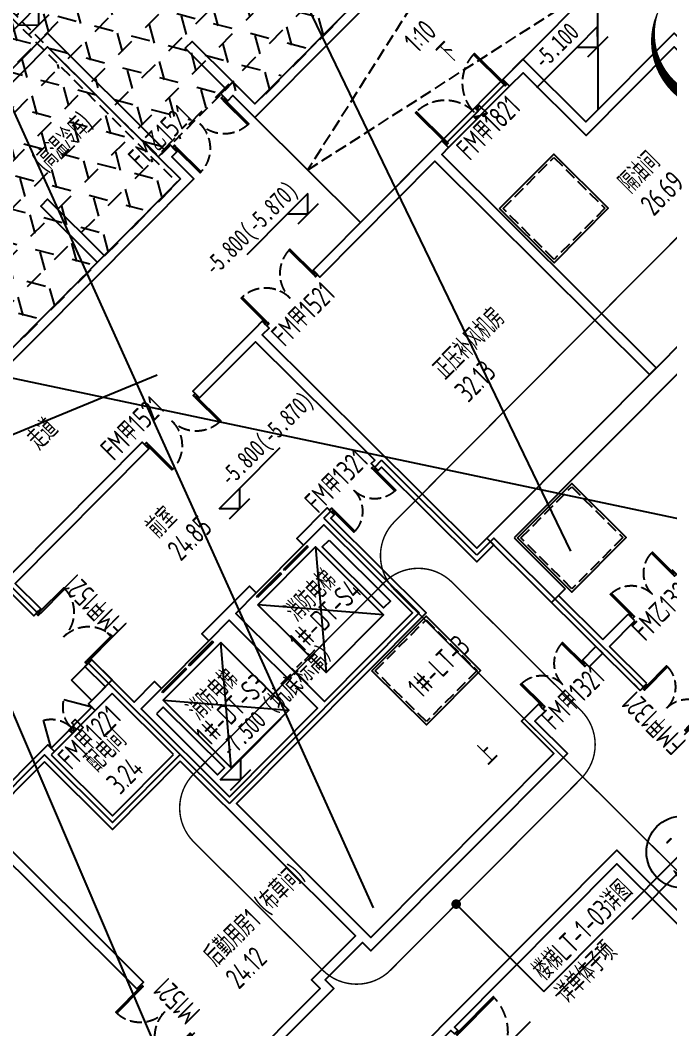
# Model space of a CAD drawing. Extents: x 517381295 to 519272522, y 3499086963 to 3500603577.
# Drawn here: x 518829331 to 518842859, y 3499883646 to 3499904649 of the extents above; entities that cross this region are included whole.
import ezdxf
from ezdxf.enums import TextEntityAlignment as Align

# ---------------------------------------------------------------- set-up
doc = ezdxf.new("R2010")
doc.units = 0
doc.header["$LTSCALE"] = 1000
doc.header["$MEASUREMENT"] = 0
for name, pattern in [('DASH', [0.35, 0.25, -0.1]), ('DASHED', [0.75, 0.5, -0.25]), ('HIDDEN', [0.375, 0.25, -0.125])]:
    doc.linetypes.add(name, pattern=pattern)
doc.layers.get('0').update_dxf_attribs({"linetype": 'CONTINUOUS'})
doc.layers.get('DEFPOINTS').update_dxf_attribs({"color": 8, "linetype": 'CONTINUOUS'})
for name, color, linetype in [('A10-plan_B1_SEN23VEG_设计区$0$AE-WALL', 255, 'CONTINUOUS'), ('AD-AREA-USNO', 13, 'CONTINUOUS'), ('AD-INDX', 43, 'CONTINUOUS'), ('AD-LEVL-HIGH', 61, 'CONTINUOUS'), ('AD-NAME-ROOM', 9, 'CONTINUOUS'), ('AD-NUMB', 205, 'CONTINUOUS'), ('AD-SIGN', 195, 'CONTINUOUS'), ('AE-ABOV', 154, 'HIDDEN'), ('AE-DOOR-INSD', 61, 'CONTINUOUS'), ('AE-EQPM', 70, 'CONTINUOUS'), ('AE-FLOR', 151, 'CONTINUOUS'), ('AE-HOLE', 211, 'CONTINUOUS'), ('AE-STAR', 51, 'CONTINUOUS'), ('AE-WALL', 255, 'CONTINUOUS'), ('AE-WALL-HACH', 15, 'CONTINUOUS'), ('C-XREF-EXT', 7, 'CONTINUOUS')]:
    doc.layers.add(name, color=color, linetype=linetype)
doc.layers.add('不打印图层', color=8, linetype='CONTINUOUS', plot=False)
doc.layers.add('修改圈注', color=2, linetype='CONTINUOUS', plot=False)
doc.styles.add('TH-STYLE1', font='STFANGSO.TTF', dxfattribs={"width": 0.699999988079071})
doc.styles.add('TH-STYLE3', font='tssdeng.shx', dxfattribs={"width": 0.699999988079071, "bigfont": 'tssdchn.shx'})
doc.linetypes.add('ZIGZAG', pattern='A,0.0001,-0.2,[131,ltypeshp.shx,S=0.2,R=0,X=-0.2,Y=0],-0.4,[131,ltypeshp.shx,S=0.2,R=180,X=0.2,Y=0],-0.2', length=0.8001)
doc.dimstyles.new('TH-DIM100-FINAL', dxfattribs={"dimscale": 100, "dimtxt": 3, "dimasz": 2, "dimexe": 1, "dimexo": 1, "dimgap": 1, "dimtad": 1, "dimdec": 0, "dimdsep": 46, "dimtxsty": 'TH-STYLE3', "dimblk1": 'ARCHTICK', "dimblk2": 'ARCHTICK', "dimsah": 1, "dimcen": -1, "dimdle": 1, "dimclrd": 256, "dimclre": 256, "dimclrt": 256, "dimadec": 0, "dimazin": 0, "dimtfac": 1, "dimtdec": 0, "dimtix": 1, "dimtmove": 2, "dimatfit": 0, "dimldrblk": 'DOT', "dimfxl": 0, "dimtolj": 1, "dimtzin": 0, "dimlwd": -1, "dimlwe": -1, "dimarcsym": 0})
pattern_1 = [(3.180554681463517e-15, (0, 0), (-5.684341886080801e-14, 687.4074999999998), [396.8749999999999, -396.8749999999999]), (59.99999999999999, (0, 0), (-595.3123577519515, 343.70375), [396.875, -396.875]), (120, (198.4374990463257, 343.7037501335144), (-595.3123577519514, -343.7037499999998), [396.875, -396.875])]

# ---------------------------------------------------------------- blocks, each defined once
blk = doc.blocks.new('*U335')
for points in [[(30, 30), (60, 30), (60.00000000000001, 750), (30.00000000000001, 750)], [(1470, 30), (1440, 30), (1440, 750), (1470, 750)]]:
    blk.add_lwpolyline(points, close=True)
for points in [[(30, 0), (30, 30), (0, 30), (0, -30), (60, -30), (60, 0), (30, 0)], [(1470, 0), (1470, 30), (1500, 30), (1500, -30), (1440, -30), (1440, 0), (1470, 0)]]:
    blk.add_lwpolyline(points)
at = {"linetype": 'DASH'}
for centre, start, end in [((30, 30), 0, 90), ((1470, 30), 90, 180)]:
    blk.add_arc(centre, 720, start, end, dxfattribs=at)
at = {"layer": 'A10-plan_B1_SEN23VEG_设计区$0$AE-WALL'}
for points in [[(0, -100), (0, 100)], [(1500, -100), (1500, 100)]]:
    blk.add_lwpolyline(points, dxfattribs=at)
blk = doc.blocks.new('*U337')
for points in [[(30, 30), (60, 30), (60.00000000000001, 750), (30.00000000000001, 750)], [(1470, 30), (1440, 30), (1440, 750), (1470, 750)]]:
    blk.add_lwpolyline(points, close=True)
for points in [[(30, 0), (30, 30), (0, 30), (0, -30), (60, -30), (60, 0), (30, 0)], [(1470, 0), (1470, 30), (1500, 30), (1500, -30), (1440, -30), (1440, 0), (1470, 0)]]:
    blk.add_lwpolyline(points)
at = {"linetype": 'DASH'}
for centre, start, end in [((30, 30), 0, 90), ((1470, 30), 90, 180)]:
    blk.add_arc(centre, 720, start, end, dxfattribs=at)
at = {"layer": 'A10-plan_B1_SEN23VEG_设计区$0$AE-WALL'}
for points in [[(0, -100), (0, 100)], [(1500, -100), (1500, 100)]]:
    blk.add_lwpolyline(points, dxfattribs=at)
blk = doc.blocks.new('*U339')
for points in [[(30, 30), (60, 30), (60.00000000000001, 900), (30.00000000000002, 900)], [(1770, 30), (1740, 30), (1740, 900), (1770, 900)]]:
    blk.add_lwpolyline(points, close=True)
for points in [[(30, 0), (30, 30), (0, 30), (0, -30), (60, -30), (60, 0), (30, 0)], [(1770, 0), (1770, 30), (1800, 30), (1800, -30), (1740, -30), (1740, 0), (1770, 0)]]:
    blk.add_lwpolyline(points)
at = {"linetype": 'DASH'}
for centre, start, end in [((30, 30), 0, 90), ((1770, 30), 90, 180)]:
    blk.add_arc(centre, 870, start, end, dxfattribs=at)
at = {"layer": 'A10-plan_B1_SEN23VEG_设计区$0$AE-WALL'}
for points in [[(0, -100), (0, 100)], [(1800, -100), (1800, 100)]]:
    blk.add_lwpolyline(points, dxfattribs=at)
blk = doc.blocks.new('$DORLIB2D$00000127')
at = {"color": 0}
for points in [[(-0.5333333333328483, 0.7948983154366971), (-0.5333333333328483, 0.690405644187237)], [(-0.03333333333284827, 0.7948983154366971), (-0.5333333333328483, 0.7948983154366971)], [(-0.03333333333284827, 0.7948983154366971), (-0.03333333333284827, 0.690405644187237)], [(0.5333333333328483, 0.7948983154366971), (0.03333333333284827, 0.7948983154366971)], [(0.03333333333284827, 0.7948983154366971), (0.03333333333284827, 0.690405644187237)], [(0.5333333333328483, 0.7948983154366971), (0.5333333333328483, 0.690405644187237)], [(-0.03333333333284827, 0.690405644187237), (-0.5333333333328483, 0.690405644187237)], [(0.5333333333328483, 0.690405644187237), (0.03333333333284827, 0.690405644187237)], [(0.5, 0.4999999999999858), (-0.5, 0.4999999999999858)]]:
    blk.add_lwpolyline(points, dxfattribs=at)
blk = doc.blocks.new('*U332')
blk.add_lwpolyline([(30, 30), (60, 30), (60.00000000000008, 1070), (30.00000000000007, 1070)], close=True)
for points in [[(30, 0), (30, 30), (0, 30), (0, -30), (60, -30), (60, 0), (30, 0)], [(1070, 0), (1070, 30), (1100, 30), (1100, -30), (1040, -30), (1040, 0), (1070, 0)]]:
    blk.add_lwpolyline(points)
at = {"linetype": 'HIDDEN'}
blk.add_arc((30, 30), 1040, 0, 90, dxfattribs=at)
blk = doc.blocks.new('*U341')
for points in [[(30, 30), (60, 30), (60, 650), (30, 650)], [(1270, 30), (1240, 30), (1240, 650), (1270, 650)]]:
    blk.add_lwpolyline(points, close=True)
for points in [[(30, 0), (30, 30), (0, 30), (0, -30), (60, -30), (60, 0), (30, 0)], [(1270, 0), (1270, 30), (1300, 30), (1300, -30), (1240, -30), (1240, 0), (1270, 0)]]:
    blk.add_lwpolyline(points)
at = {"linetype": 'DASH'}
for centre, start, end in [((30, 30), 0, 90), ((1270, 30), 90, 180)]:
    blk.add_arc(centre, 620, start, end, dxfattribs=at)
at = {"layer": 'A10-plan_B1_SEN23VEG_设计区$0$AE-WALL'}
for points in [[(0, -100), (0, 100)], [(1300, -100), (1300, 100)]]:
    blk.add_lwpolyline(points, dxfattribs=at)
blk = doc.blocks.new('*U348')
at = {"layer": 'AD-SIGN'}
h = blk.add_hatch(dxfattribs=at)
h.set_pattern_fill('ANSI31', color=256, scale=500, angle=360.0000000234385, style=0)
h.set_pattern_definition([(45.00000002343853, (-50, 1.86887473e-08), (-44.19417384223812, 44.19417380608032), [])])
h.paths.add_polyline_path([(149.6666666059755, -66.6666665188968), (149.6666665705852, 0), (0, 6.39898542e-08), (3.02679837e-08, 99.99991901970185), (149.6666665286757, 99.99991903289768), (149.666666514473, 166.6673447042703), (249.666666514473, 166.6673447042703), (249.666666514473, -66.66666651889679)])
at = {"layer": 'AD-SIGN', "const_width": 20}
blk.add_lwpolyline([(149.666666514473, 166.6673447042703), (149.6666665286757, 99.99991896748544), (3.02679837e-08, 99.99991901970185), (0, 5.59416503e-08), (149.6666665705852, 0), (149.6666666059755, -66.6666665188968)], dxfattribs=at)
at = {"layer": 'DEFPOINTS'}
blk.add_lwpolyline([(149.6666666059755, -66.6666665188968), (149.6666665705852, 0), (0, 6.39898542e-08), (3.02679837e-08, 99.99991901970185), (149.6666665286757, 99.99991903289768), (149.666666514473, 166.6673447042703), (249.666666514473, 166.6673447042703), (249.666666514473, -66.66666651889679)], close=True, dxfattribs=at)
blk = doc.blocks.new('*U342')
for p, q in [((0, 0), (300.0000000072998, -519.6152422833068)), ((1200.000000029199, 0), (900.0000000218993, -519.6152422833068))]:
    blk.add_line(p, q)
at = {"linetype": 'DASH'}
for centre, start, end in [((0, 0), 300.0000000000038, 0), ((1200.000000029199, 0), 180, 239.9999999999962)]:
    blk.add_arc(centre, 600.0000000145996, start, end, dxfattribs=at)
blk = doc.blocks.new('fhfshgfdshdshhdshds')
at = {"layer": 'AE-FLOR', "elevation": 2.553642446589872e-05}
for points in [[(74450.00004434586, 75349.99997520447), (76250.00003623962, 75349.99998474121)], [(74450.00003051758, 75249.99997615814), (76250.00004959106, 75249.99997544289)]]:
    blk.add_lwpolyline(points, dxfattribs=at)
at = {"layer": 'AE-FLOR'}
for points in [[(59749.99998855591, 72300.00004458427), (60950.00001049042, 72300.0000269413)], [(59750.00000476837, 72200.00003051758), (60950.00001239777, 72200.00003027916)]]:
    blk.add_lwpolyline(points, dxfattribs=at)
at = {"layer": 'AE-WALL'}
for points in [[(70050.00006103516, 78750.00004172325), (61150.00010967255, 78750.00004959106), (61149.99911642075, 85650.00001478195), (60949.99912405014, 85650.00001573563), (60950.00000190735, 79450.00006484985), (60199.9999628067, 79450.00010204315), (60199.99995803833, 79250.00008678436), (60950.00001049042, 79250.00008010864), (60950.00000047684, 78550.00005912781), (70250.00006389618, 78550.00000929832), (70250.0000448227, 79200.0000371933), (70399.99997901917, 79200.00006914139), (70399.99998092651, 79400.00007581711), (70050.00005531311, 79400.00000882149), (70050.00006389618, 78750.000010252)], [(77450.0052576065, 82850.00003290176), (75550.00006008148, 82850.00003266335), (75550.00005245209, 78750.00004601479), (72249.99997806549, 78750.00005531311), (72249.99997615814, 79400.00003147125), (71900.000020504, 79400.00003671646), (71899.99997806549, 79200.00005197525), (72050.00004911423, 79200.0000269413), (72050.00000572205, 78550.20490908623), (79050.00003099442, 78550.00002527237), (79050.00003242493, 77750.00002670288), (79250.00000953674, 77750.00002670288)], [(61450.00002002716, 72200.00003743172), (60949.99995565414, 72200.00007224083), (60949.9999628067, 72400.00006461143), (61449.99994754791, 72400.00005578995), (61449.99999046326, 72998.21914672852), (61649.99999475479, 72998.21914362907), (61649.99998664856, 71750.00001907349), (62250.09039974213, 71750.00003385544), (62250.09039497375, 71550.00003957748), (61649.99999094009, 71550.00002241135), (61649.99998664856, 68950.0000128746), (64249.9999871254, 68950.00001955032), (64249.99997282028, 71550.00002384186), (63650.09039545059, 71550.00004339218), (63650.09040737152, 71750.00003528595), (65050.09954690933, 71750.00002622604), (65050.0995221138, 71550.0000360012), (64449.99997901917, 71550.00003290176), (64449.99998044968, 68950.00002241135), (67049.99997806549, 68950.00002717972), (67049.9999961853, 71550.00002741814), (66450.0994887352, 71550.00007867813), (66450.09949731827, 71750.00005793571), (67349.99994897842, 71750.00003051758), (67349.99996948242, 71550.00003671646), (67249.99996566772, 71550.00003051758), (67249.99996566772, 68750.00002908707), (61649.99998378754, 68750.00001478195), (61649.99997997284, 64800.00001478195), (67049.99997091293, 64800.00001692772), (67049.99996042252, 65750.00001978874), (67549.99994707108, 65750.00003242493), (67549.99996232986, 65550.00001525879), (67249.99996089935, 65550.00002288818), (67249.9999923706, 64600.00001072884), (61449.99997901917, 64600.000020504), (61449.99995708466, 64850.00003528595), (60349.99997901917, 64850.00002336502), (60349.99995565414, 64600.00002717972), (57450.00003910065, 64600.00002479553)], [(57650.00006771088, 64800.00001692772), (60149.99996185303, 64800.00002527237), (60149.999979496, 65050.00002384186), (61449.99995803833, 65050.00003051758), (61450.0000038147, 70200.00005054474)], [(48649.99998474121, 68250.0000257492), (48650.00001049042, 72200.00001525879), (47950.00001430511, 72200.00001573563), (47950.00001192093, 72400.00001525879), (59750.00000953674, 72400.0000269413), (59750.00000619888, 72200.00003099442), (59650.00001621246, 72200.00003194809)], [(59450.00000190735, 72200.00003194809), (57650.00004816055, 72200.00004601479), (57650.00002574921, 67500.00007534027), (57450.00003147125, 67500.00006961823), (57450.00001764297, 72200.00005316734), (48850, 72200.00002193451), (48849.99997615814, 68250.00002098083)], [(61450.00000858307, 70200.00005054474), (59449.99999094009, 70200.00004863739), (59450.0000038147, 72200.00003480911)], [(59650.00001621246, 72200.00002717972), (59650.00000667572, 70400.0000500679), (61450.00001144409, 70400.00005149841)], [(61450.00000619888, 70400.00005197525), (61450.00002002716, 72200.00003743172)], [(66349.99999141693, 56300.00000476837), (66349.99997234344, 62250.00003027916), (61550.00001907349, 62250.00004148483), (61550.00001621246, 62151.09476280212), (61450.00004196167, 62150.3649263382), (61450.00004673004, 62250.00001502037), (60250.00000095367, 62250.00002241135), (60250.00001430511, 62450.0000128746), (66549.99999523163, 62450.000010252), (66549.99997091293, 56300.000010252)]]:
    blk.add_lwpolyline(points, dxfattribs=at)
for points in [[(60550.00000667572, 75450.00000166893), (60550.00000572205, 75250.0000026226), (61450.00000286102, 75250.00000190735), (61450.00001239777, 74498.219165802), (61650.00001049042, 74498.21916866302), (61649.99994325638, 75250.00007867813), (65599.99990749359, 75250.00003385544), (65599.9999294281, 75450.00003433228), (60550.00000286102, 75450.0000026226)], [(69249.99994134903, 68750.0000576973), (68749.99995994568, 68750.00004529953), (68749.99995660782, 71550.00004529953), (68649.99996137619, 71550.00005340576), (68649.99997472763, 71750.00003528595), (68749.99997615814, 71750.00003409386), (68749.99997520447, 75250.00003242493), (67099.99997615814, 75250.00003552437), (67099.99997758865, 75449.99998903275), (68949.99997663498, 75450.00003290176), (69149.99998235703, 75449.99988222122), (69149.99995422363, 75250.0000038147), (68949.99995994568, 75250.00000476837), (68949.99998855591, 68950.000030756), (69249.99996376038, 68950.00004768372), (69249.9999537468, 68750.00005817413)], [(74049.99992370605, 68950.00002813339), (74049.99992370605, 75250.00003409386), (70649.99998474121, 75249.99997925758), (70649.99996995926, 75450.00000238419), (74450.0000538826, 75449.99993658066), (74450.00003862381, 75249.99998903275), (74250.00001525879, 75249.99998664856), (74250.00001144409, 68950.00001716614), (74049.99992990494, 68950.00001692772)], [(76250.00001239777, 75449.99998474121), (76850.03950881958, 75449.99996614456), (76850.03951358795, 73599.99998235703), (79450.00006866455, 73599.999979496), (79450.00002241135, 68950.0000011921), (79250.00002002716, 68950.00000739098), (79250.0000629425, 73399.99998998642), (76650.03949832916, 73399.99998855591), (76650.03950357437, 75249.99999403954), (76249.99999427795, 75250.00000572205), (76250.00001907349, 75449.99998283386)], [(69249.99994897842, 65550.00000286102), (68849.99994182587, 65550.00002479553), (68849.99994039536, 65750.00002336502), (69249.99998188019, 65749.99999690056), (69249.99998092651, 65550.00000357628)]]:
    blk.add_lwpolyline(points, close=True, dxfattribs=at)
at = {"layer": 'AE-WALL-HACH', "linetype": 'ZIGZAG', "ltscale": 0.5}
for p, q in [((61550, 75350.0000038147), (61550.00001049042, 74498.21914243698)), ((61550.00003480911, 72998.21914196014), (61550.00003862381, 72300.00002908707)), ((61550.00002574921, 72300.00002765656), (61550.00006198883, 68850.00004339218)), ((67149.99998188019, 71650.00003147125), (67349.99997329712, 71650.00003147125)), ((67149.99998188019, 71650.00003147125), (67149.9999628067, 68850.00003099442)), ((68649.99998140335, 71650.00005102158), (68849.99996852875, 71650.00005531311)), ((68849.99995136261, 68850.00003242493), (68849.99996852875, 71650.00005531311)), ((67149.999958992, 68850.00003004074), (61550.00006198883, 68850.00004339218))]:
    blk.add_line(p, q, dxfattribs=at)
for points in [[(47950.00001525879, 72300.00001335144), (59550.0000166893, 72300.00002765656), (59550.00000858307, 70300.00004911423), (61550.0000500679, 70300.00005149841)], [(69350, 64450.00000047684), (69350.00001144409, 68850.00002646446), (68849.99995136261, 68850.00003242493)]]:
    blk.add_lwpolyline(points, dxfattribs=at)
at = {"layer": '不打印图层'}
for points in [[(70250.00004959106, 79400.00003814697), (70250.00004959106, 82850.00000286102), (67500.04083919525, 82850.00000166893), (67500.04081106186, 82650.0000140667), (67600.04084587097, 82650.00003266335), (67600.04084634781, 81860.00003218651), (67800.04084348679, 81860.00003123283), (67800.00000667572, 82650.00000143051), (70050.00005912781, 82650.00000286102), (70050.00005531311, 79400.00000882149)], [(72249.99996519089, 79400.00003123283), (72249.99999713898, 80595.00757932663), (72049.99999713898, 80595.0075764656), (72049.99999332428, 79400.00003433228)], [(67800.04079914093, 78750.00004911423), (67800.04082870483, 80410.00003623962), (67600.04083633423, 80410.00003242493), (67600.04078769684, 78750.00004458427)]]:
    blk.add_lwpolyline(points, dxfattribs=at)
at = {"layer": 'AE-DOOR-INSD', "extrusion": (1.506775818723042e-10, 1.03757316080512e-10, -1), "zscale": -1, "rotation": 180}
blk.add_blockref('*U335', (-70399.99997520428, 79300.00007724749, 1.293856610680356), dxfattribs=at)
at = {"layer": 'AE-DOOR-INSD'}
for name, p, rotation in [('*U339', (74450.00004005432, 75349.99997472763, -0.6469249851153606), 359.9999999933147), ('*U335', (69149.99996471405, 75349.99998044968, -0.6469250997567819), 359.9999999522935), ('*U337', (57550.00008583069, 66000.00004339218, -0.02099755438666762), 90.0000007533762), ('*U341', (67549.99995851517, 65650.00002288818, -0.6469483886517345), 6.214371292143033e-08)]:
    blk.add_blockref(name, p, dxfattribs=dict(at, rotation=rotation))
at = {"layer": 'AE-DOOR-INSD', "extrusion": (1.506775818723038e-10, 1.037573160805118e-10, -1), "zscale": -1, "rotation": 180}
blk.add_blockref('*U335', (-65599.9999718665, 75349.99999546997, 0.6469250997567819), dxfattribs=at)
at = {"layer": 'AE-DOOR-INSD', "extrusion": (-1.037573160499731e-10, 1.50677581893333e-10, -1), "zscale": -1, "rotation": 90.00000001161253}
blk.add_blockref('*U335', (-61549.99999570847, 72998.21914219856, 0.02099805010880929), dxfattribs=at)
at = {"layer": 'AE-DOOR-INSD', "xscale": -0.9999999999999998, "rotation": 179.9999993894406}
blk.add_blockref('*U342', (59750.00002861023, 72299.99995565414), dxfattribs=at)
at = {"layer": 'AE-DOOR-INSD', "extrusion": (1.506775820314372e-10, 1.037573158494165e-10, -1), "zscale": -1, "rotation": 180.0000000878749}
blk.add_blockref('*U341', (-67349.99995660772, 71650.00003576271, 0.6469490515711142), dxfattribs=at)
at = {"layer": 'AE-DOOR-INSD', "xscale": -1400, "yscale": 300.0000000000003, "zscale": 1400, "rotation": 179.9999999644942}
for p in [(62950.09041023254, 71700.00003194809), (65750.09952259064, 71700.00003933907)]:
    blk.add_blockref('$DORLIB2D$00000127', p, dxfattribs=at)
at = {"layer": 'AE-DOOR-INSD', "extrusion": (0, 0, -1), "xscale": -1, "zscale": -1, "rotation": 89.99999964462857}
blk.add_blockref('*U332', (-61499.99998760223, 62150.72985386848), dxfattribs=at)
at = {"layer": 'AE-FLOR', "rotation": 4.368512655817757e-07}
for p in [(75275.1667098999, 75250.00005626678, 2.553642446589872e-05), (60275.1666727066, 72200.00011563301)]:
    blk.add_blockref('*U348', p, dxfattribs=at)
at = {"layer": 'AD-NUMB', "style": 'TH-STYLE3'}
for s, height, rotation, width, p in [('FM乙1521', 449.9999999999999, 4.098113502006952e-05, 0.6999999880790712, (69604.55554962158, 79444.17249584198, -0.6487095824593525)), ('FM甲1521', 450, 4.098113502006952e-05, 0.699999988079071, (64898.0399389267, 75576.78503036499, -0.6487095824593525)), ('FM甲1521', 450, 359.999959018865, 0.699999988079071, (69089.56975078583, 74730.27950072289, -0.6136639498975227)), ('FM甲1821', 450, 4.098113502006952e-05, 0.699999988079071, (74557.34679794312, 74730.27950882912, -0.6136639498975227)), ('FM甲1521', 450, 89.99997267924333, 0.699999988079071, (62706.78023004532, 72978.50992298126, -0.0227313625389696)), ('FM甲1321', 449.9999999999999, 359.999959018865, 0.699999988079071, (67119.14668607712, 71790.78404951096, -0.6487383937430606)), ('FM甲1221', 449.9999999999999, 359.9999726792433, 0.6999999880790709, (59710.22231483459, 71670.29898047447)), ('M1521', 449.9999999999999, 89.93948451760028, 0.699999988079071, (58080.51282167435, 66222.67940926552)), ('FM甲1321', 450, 4.098113502006952e-05, 0.699999988079071, (67394.6266951561, 65115.58896136284, -0.648737730823681)), ('FM乙1321', 450, 359.999959018865, 0.699999988079071, (70037.40636491776, 65085.24017953873, -0.6487095074960032)), ('FM甲1321', 450, 89.99997267924333, 0.699999988079071, (69192.17779779434, 63007.79489135742, -0.6487096976931543))]:
    blk.add_text(s, height=height, rotation=rotation, dxfattribs=dict(at, width=width)).set_placement(p)
blk = doc.blocks.new('gfdgdhghfdgdgg')
at = {"layer": 'AE-EQPM'}
for points in [[(-1179087.748412132, 2947330.670932055), (-1180787.748413086, 2947330.670921087), (-1180787.748399734, 2945330.670921087), (-1179087.748399258, 2945330.670931578)], [(-1177987.746240139, 2947330.670935392), (-1176287.746240139, 2947330.670934677), (-1176287.746240139, 2945330.670934916), (-1177987.746239662, 2945330.670935392)], [(-1181087.748412609, 2947230.67091918), (-1181087.748401165, 2945430.670920134), (-1180887.748400211, 2945430.670921326), (-1180887.748412609, 2947230.670921087)], [(-1175987.746239185, 2947230.670936346), (-1175987.746238708, 2945430.670936346), (-1176187.746239185, 2945430.6709373), (-1176187.746239662, 2947230.670936108)]]:
    blk.add_lwpolyline(points, close=True, dxfattribs=at)
for points in [[(-1180787.748413086, 2947330.670921087), (-1179087.748398781, 2945330.670933008)], [(-1180787.748399258, 2945330.670921087), (-1179087.748411179, 2947330.670931578)], [(-1176287.746240139, 2947330.670934677), (-1177987.746239185, 2945330.670935869)], [(-1176287.746239662, 2945330.670935631), (-1177987.746240616, 2947330.670935869)]]:
    blk.add_lwpolyline(points, dxfattribs=at)
blk = doc.blocks.new('A$C19A71248')
at = {"layer": 'AE-HOLE', "color": 8, "linetype": 'DASH'}
for p, q in [((-400.0395693778992, 6150.204877614975), (-7400.039549350739, 4600.102418899536)), ((-7400.039549350739, 4600.102418899536), (-400.0395107269287, 3049.999985218048))]:
    blk.add_line(p, q, dxfattribs=at)
at = {"layer": 'AE-STAR'}
blk.add_lwpolyline([(-7400.039549350739, 6150.204874515533), (-400.0395102500916, 6150.204877376556), (-400.0395107269287, 3049.999985218048), (-7400.039549827576, 3049.999962091446)], close=True, dxfattribs=at)
blk.add_lwpolyline([(-400.0395102500916, 3049.999982595444), (-2249.992000102997, 1199.999965667725)], dxfattribs=at)
blk = doc.blocks.new('集水坑1500x1500x1500（h）')
at = {"layer": 'AE-FLOR'}
blk.add_lwpolyline([(-49.99999952316284, 1550.000000238419), (1550, 1550.000000238419), (1550, -50.00000023841858), (-50.00000047683716, -50.00000047683716)], close=True, dxfattribs=at)
at = {"layer": 'AE-FLOR', "linetype": 'DASH'}
blk.add_lwpolyline([(4.76837158203125e-07, 1500), (1500, 1499.999999761581), (1500, 0), (0, 0)], close=True, dxfattribs=at)
blk = doc.blocks.new('JSK')
at = {"layer": 'C-XREF-EXT', "rotation": 359.9999999998357}
for p in [(74350.00003910065, 72049.999989748), (65649.9999756813, 67150.00001215935), (69750.00014829636, 66950.00000548363)]:
    blk.add_blockref('集水坑1500x1500x1500（h）', p, dxfattribs=at)
blk = doc.blocks.new('vcbxcvbxcvbcxvbcvx')
at = {"layer": 'AE-ABOV'}
h = blk.add_hatch(dxfattribs=at)
h.set_pattern_fill('ANGLE', color=8, scale=499.9999999999997, angle=-45.15729226636613)
h.set_pattern_definition([(359.9999999998357, (-1228937.850166321, 2875940.713079453), (5.006313585909083e-09, 1746.249999999999), [1269.999999999999, -476.2499999999997]), (90, (-1228937.850166321, 2875940.713079453), (-1746.249999999999, 5.006313585909083e-09), [1270, -476.2499999999998])])
edge = h.paths.add_edge_path()
edge.add_line((-1112685.154472828, 2875590.302752495), (-1192087.85016758, 2875590.3027526))
edge.add_line((-1192087.850167751, 2875590.302752495), (-1192087.841672835, 2877396.973397291))
edge.add_line((-1192087.841672897, 2877396.973397017), (-1192087.850113824, 2880196.97342896))
edge.add_line((-1192087.850113869, 2880196.973428965), (-1192087.850146369, 2888990.713104392))
edge.add_line((-1192087.850146294, 2888990.713104486), (-1189687.850119626, 2888990.713107557))
edge.add_line((-1189687.850119591, 2888990.713107586), (-1189687.850106648, 2890990.712934787))
edge.add_line((-1189687.850106716, 2890990.712934971), (-1192087.850147726, 2890990.713080887))
edge.add_line((-1192087.850147247, 2890990.713080406), (-1192087.787451197, 2902990.861483638))
edge.add_line((-1192087.787451744, 2902990.861484051), (-1208287.912045514, 2902990.567798151))
edge.add_line((-1208287.912045479, 2902990.567798138), (-1208287.97471344, 2904646.679696687))
edge.add_line((-1208287.974713326, 2904646.679696321), (-1208287.801311024, 2904646.932287902))
edge.add_line((-1208287.801311016, 2904646.932287931), (-1208287.801312292, 2909840.692558439))
edge.add_line((-1208287.801312447, 2909840.692558765), (-1192087.847160659, 2909840.73365246))
edge.add_line((-1192087.847160339, 2909840.733652115), (-1192087.853082925, 2911690.713042712))
edge.add_line((-1192087.853083134, 2911690.713042974), (-1183187.853093049, 2911690.713084284))
edge.add_line((-1183187.853093147, 2911690.713084221), (-1183187.847171847, 2909840.712867695))
edge.add_line((-1183187.847171307, 2909840.712867737), (-1159787.841652779, 2909840.712804329))
edge.add_line((-1159787.84165287, 2909840.712804317), (-1159786.497599212, 2910740.710717343))
edge.add_line((-1159786.497599602, 2910740.710717678), (-1153686.506084432, 2910740.710701014))
edge.add_line((-1153686.506084442, 2910740.71070075), (-1153687.852495694, 2909840.814170099))
edge.add_line((-1153687.85249567, 2909840.814169884), (-1137137.843563317, 2909840.814169604))
edge.add_line((-1137137.84356308, 2909840.814169884), (-1137137.846838198, 2927340.612590737))
edge.add_line((-1137137.846838474, 2927340.61259079), (-1117537.853485405, 2927340.612575179))
edge.add_line((-1117537.853485107, 2927340.612574816), (-1117537.858750917, 2904440.713084697))
edge.add_line((-1117537.858751297, 2904440.713084936), (-1106437.860128601, 2904440.713117593))
edge.add_line((-1106437.860128403, 2904440.713117599), (-1106437.860120224, 2897440.713106017))
edge.add_line((-1106437.860120296, 2897440.713106155), (-1106137.862804846, 2897440.713070154))
edge.add_line((-1106137.86280489, 2897440.713070154), (-1106137.857584552, 2888896.974899984))
edge.add_arc((-1111037.863520622, 2888940.917486906), 4900.202968103001, -89.99996157515989, -0.5138069876330746, ccw=False)
edge.add_line((-1111037.860234737, 2884040.714518309), (-1112685.154486508, 2884040.714542268))
edge.add_line((-1112685.154486179, 2884040.714541912), (-1112685.154472571, 2875592.254593211))
edge.add_line((-1112685.154472828, 2875592.254593611), (-1112685.154472977, 2875590.302752425))
blk = doc.blocks.new('*U268')
for p, q in [((-200, 200), (200, 200)), ((0, 0), (-200, 200)), ((200, 200), (0, 0)), ((200, 200), (1000, 200)), ((-200, 0), (200, 0))]:
    blk.add_line(p, q)
at = {"style": 'TH-STYLE1', "width": 0.7}
blk.add_attdef('标高', (280.0674475692795, 333.9894894305617), '', height=250, dxfattribs=at)
blk = doc.blocks.new('gfdgdgfdggggfd')
at = {"layer": 'AD-LEVL-HIGH'}
ref = blk.add_blockref('*U268', (-1158694.420313358, 2959041.343858719), dxfattribs=dict(at, xscale=-1.500000000000001, yscale=1.500000000000002, zscale=1.500000000000002, rotation=359.9999944065495))
ref.add_attrib('标高', '-5.800', (-1159827.658903599, 2959491.343826771), dxfattribs={"layer": '0', "height": 374.9999999999948, "style": 'TH-STYLE1', "width": 0.7000000000000005})
ref = blk.add_blockref('*U268', (-1157530.18565464, 2952292.612363577), dxfattribs=dict(at, xscale=-1.500000000000001, yscale=1.500000000000001, zscale=1.500000000000002, rotation=359.9999944438635))
ref.add_attrib('标高', '-5.800(-5.870)', (-1159833.537889004, 2952742.612314224), dxfattribs={"layer": '0', "height": 374.9999999999949, "style": 'TH-STYLE1', "width": 0.7000000000000005})
ref = blk.add_blockref('*U268', (-1150812.865852356, 2950465.713051558), dxfattribs=dict(at, xscale=-1.500000000000001, yscale=1.500000000000001, zscale=1.5, rotation=359.9999944333298))
ref.add_attrib('标高', '-5.100', (-1151946.104444504, 2950915.713021517), dxfattribs={"layer": '0', "height": 374.9999999999949, "style": 'TH-STYLE1', "width": 0.7000000000000005})
ref = blk.add_blockref('*U268', (-1162887.243976593, 2948971.382732153), dxfattribs=dict(at, xscale=1.500000000000002, yscale=1.500000000000002, zscale=1.500000000000002, rotation=5.623632054010739e-06))
ref.add_attrib('标高', '-5.800(-5.870)', (-1162715.709927082, 2949421.382712603), dxfattribs={"layer": '0', "height": 374.9999999999949, "rotation": 1.366037834002524e-05, "style": 'TH-STYLE1', "width": 0.7000000000000005})
ref = blk.add_blockref('*U268', (-1166876.137652874, 2944978.825849771), dxfattribs=dict(at, xscale=1.500000000000002, yscale=1.500000000000002, zscale=1.500000000000002, rotation=5.623632054010739e-06))
ref.add_attrib('标高', '-7.500（坑底标高）', (-1166704.603604794, 2945428.82583046), dxfattribs={"layer": '0', "height": 374.9999999999949, "rotation": 1.366037834002524e-05, "style": 'TH-STYLE1', "width": 0.7000000000000005})
at = {"layer": 'AD-AREA-USNO', "char_height": 450, "attachment_point": 1, "rotation": 5.709137000437871e-09, "style": 'TH-STYLE3'}
for s, insert in [('24.85', (-1164536.662181854, 2949507.862745762)), ('32.13', (-1157975.495293617, 2947592.279046774)), ('26.69', (-1152499.063279152, 2947592.279045343)), ('3.24', (-1168874.552788734, 2946976.046302557)), ('24.12', (-1170006.008796215, 2942364.546975136))]:
    blk.add_mtext(s, dxfattribs=dict(at, insert=insert))
at = {"layer": 'AD-NAME-ROOM', "style": 'TH-STYLE3', "width": 0.699999988079071}
for s, p in [('走道', (-1164977.072165489, 2952759.534943104)), ('前室', (-1164536.662180424, 2949707.862746239)), ('正压补风机房', (-1157975.495291233, 2947792.279044867)), ('隔油间', (-1152499.063277721, 2947792.27904582)), ('配电间', (-1168874.552779198, 2947176.046293736)), ('消防电梯', (-1166619.941056728, 2946429.519396067)), ('消防电梯', (-1163719.941056728, 2946429.519396782)), ('后勤用房1', (-1170006.008793831, 2942564.546974659))]:
    blk.add_text(s, height=449.9999999999997, rotation=1.366037834002524e-05, dxfattribs=at).set_placement(p)
at = {"layer": 'DEFPOINTS', "style": 'TH-STYLE3', "width": 0.699999988079071}
for s, p in [('(高温冷库)', (-1160781.163461208, 2956739.016996622)), ('(布草间)', (-1168478.753436565, 2942564.546974659))]:
    blk.add_text(s, height=449.9999999999997, rotation=1.366037834002524e-05, dxfattribs=at).set_placement(p)
blk = doc.blocks.new('*U261')
for points in [[(30, 30), (60, 30), (60.00000000000001, 650), (30, 650)], [(1270, 30), (1240, 30), (1240, 650), (1270, 650)]]:
    blk.add_lwpolyline(points, close=True)
for points in [[(30, 0), (30, 30), (0, 30), (0, -30), (60, -30), (60, 0), (30, 0)], [(1270, 0), (1270, 30), (1300, 30), (1300, -30), (1240, -30), (1240, 0), (1270, 0)]]:
    blk.add_lwpolyline(points)
at = {"linetype": 'DASH'}
for centre, start, end in [((30, 30), 0, 90), ((1270, 30), 90, 180)]:
    blk.add_arc(centre, 620, start, end, dxfattribs=at)
at = {"layer": 'A10-plan_B1_SEN23VEG_设计区$0$AE-WALL'}
for points in [[(0, -100), (0, 100)], [(1300, -100), (1300, 100)]]:
    blk.add_lwpolyline(points, dxfattribs=at)
blk = doc.blocks.new('A$C0CD45FA2')
at = {"layer": 'AE-WALL'}
for p, q in [((-1.1444091796875e-05, 22800.00001144409), (-7.152557373046875e-06, 18300.00000476837)), ((-4.76837158203125e-07, 22799.99999713898), (3249.99998998642, 22800.0000026226)), ((3249.99998998642, 22800.0000026226), (7549.999991416931, 22800.00000596046)), ((7499.99999666214, 22400.00000071526), (400.0001459121704, 22400.00000858307)), ((400.0001459121704, 22400.00000858307), (400.000147819519, 20899.99986362457)), ((400.000147819519, 20899.99986362457), (-9.5367431640625e-06, 20899.99986481667)), ((200.0001530647278, 20899.99986124039), (200.0001525878906, 19599.99999332428)), ((200.0001525878906, 19599.99999332428), (950.0000004768372, 19599.999989748)), ((199.9999928474426, 18300.00000572205), (199.9999928474426, 19399.99999523163)), ((199.9999980926514, 19399.99999237061), (950.0000004768372, 19399.99999070168)), ((0.0984039306640625, 18499.96065449715), (0.0984039306640625, 18299.96065449715)), ((-7.152557373046875e-06, 18300.00000476837), (199.9999928474426, 18300.00000572205))]:
    blk.add_line(p, q, dxfattribs=at)
blk.add_lwpolyline([(950.0000004768372, 19399.99999070168), (949.9999947547913, 19599.99999475479)], dxfattribs=at)
at = {"layer": 'AE-DOOR-INSD', "xscale": -1}
for p, rotation in [((2249.999995708466, 19499.99999213219, 0.6469487785622978), 5.502853857129383e-08), ((100.0006232261658, 16999.9606962204, -0.02099584718982512), 270.0000000310818)]:
    blk.add_blockref('*U261', p, dxfattribs=dict(at, rotation=rotation))
blk = doc.blocks.new('GFDGDGDAGA')
at = {"layer": 'AD-NAME-ROOM', "style": 'TH-STYLE3', "width": 0.699999988079071}
for s, p in [('1#-DT-S3', (66177.2373957634, 61190.38733363152)), ('1#-DT-S4', (68936.20373630524, 61190.38733458519)), ('1#-LT-3', (69995.40470790863, 58765.06300497055))]:
    blk.add_text(s, height=449.9999999999998, rotation=1.366037834002524e-05, dxfattribs=at).set_placement(p)
blk = doc.blocks.new('ffdgdhgfdagfdahgshdg')
at = {"layer": 'AE-ABOV'}
h = blk.add_hatch(dxfattribs=at)
h.set_pattern_fill('STARS', color=8, scale=500, angle=-45.15729226620186)
h.set_pattern_definition(pattern_1)
h.paths.add_polyline_path([(69950.00003862381, 78749.999989748), (58549.99998378754, 78749.999989748), (58549.99998569489, 91149.99997615814), (69950.00004005432, 91149.99997615814)])
h = blk.add_hatch(dxfattribs=at)
h.set_pattern_fill('STARS', color=8, scale=500, angle=-45.15729226620186)
h.set_pattern_definition(pattern_1)
h.paths.add_polyline_path([(75550.00006103516, 78750.00004315376), (72250.00002145767, 78750.00003576279), (72250.00002193451, 79392.40522956848), (70050.00006437302, 79392.40523004532), (70050.00006198883, 91149.99997472763), (76050.00005722046, 91149.99997377396), (76050.00007152557, 84849.99251246452), (72050.000061512, 84849.9925775528), (72050.00005245209, 82644.38100290298), (75550.00006103516, 82650.00003266335)])
at = {"layer": 'AE-ABOV', "color": 8}
blk.add_lwpolyline([(69950.00003862381, 78749.999989748), (58549.99998378754, 78749.999989748), (58549.99998569489, 91149.99997615814), (69950.00004005432, 91149.99997615814)], close=True, dxfattribs=at)
blk.add_lwpolyline([(75550.00006103516, 78750.00004315376), (72250.00002145767, 78750.00003576279), (72250.00002193451, 79392.40522956848), (70050.00006437302, 79392.40523004532), (70050.00006198883, 91149.99997472763), (76050.00005722046, 91149.99997377396), (76050.00007152557, 84849.99251246452), (72050.000061512, 84849.9925775528), (72050.00005245209, 82644.38100290298), (75550.00006103516, 82650.00003266335), (75550.0000629425, 78750.00004291534)], dxfattribs=at)
blk = doc.blocks.new('_ArchTick')
at = {"color": 0, "linetype": 'ByBlock', "const_width": 0.4}
blk.add_lwpolyline([(-0.5, -0.5), (0.5, 0.5)], dxfattribs=at)
blk = doc.blocks.new('_DOT')
at = {"color": 0, "linetype": 'ByBlock', "const_width": 0.5}
blk.add_lwpolyline([(-0.25, 0, 1), (0.25, 0, 1)], format="xyb", close=True, dxfattribs=at)
blk = doc.blocks.new('_A-index')
blk.add_line((-0.4999999999995453, 0), (0.5000000000004547, 0))
blk.add_circle((4.547473508864641e-13, 0), 0.5)
for tag, style, width, p, p2 in [('1', 'TH-STYLE3', 5.200000000002225, (-0.169999999999618, 0.04999999999999716), (0.1700000000005275, 0.04999999999999716)), ('-', 'TH-STYLE1', 2.108626198083969, (-0.169999999999618, -0.3900000000000006), (0.1700000000005275, -0.3900000000000006))]:
    blk.add_attdef(tag, text='', height=0.34, dxfattribs=dict(style=style, width=width)).set_placement(p, p2, align=Align.FIT)
blk = doc.blocks.new('A$C3ED10073')
at = {"layer": 'AD-INDX', "linetype": 'DASHED', "ltscale": 0.5, "const_width": 29.99999999999999}
for points in [[(68131.2424736023, 70554.74315571785), (80649.74247312546, 70554.7431550026, -0.414213562373095), (81649.74247407913, 69554.74315571785), (81649.7424750328, 45405.29484772682, -0.414213562373095), (80649.74247407913, 44405.2948474884), (68131.24247455597, 44405.29484701157, -0.414213562373095), (67131.2424750328, 45405.29484772682), (67131.2424736023, 69554.74315524101, -0.414213562373095)], [(61457.86781358719, 69814.74579191208), (67084.4938158989, 69814.74579191208, -0.414213562373095), (68084.49381542206, 68814.74579143524), (68084.4938173294, 65028.72482442856, -0.414213562373095), (67084.49381685257, 64028.7248237133), (61457.8678150177, 64028.72482466698, -0.414213562373095), (60457.86781549454, 65028.72482514381), (60457.86781454086, 68814.7457921505, -0.414213562373095)]]:
    blk.add_lwpolyline(points, format="xyb", close=True, dxfattribs=at)
at = {"layer": 'AD-INDX'}
ref = blk.add_blockref('_A-index', (67484.30994653702, 61453.58685326576, -0.000276776062626105), dxfattribs=dict(at, xscale=1499.999996440795, yscale=1499.999996440795, rotation=2.980631378975944e-08))
ref.add_attrib('1', '-', dxfattribs={"layer": '0', "height": 449.9999999999997, "style": 'TH-STYLE3', "width": 0.65}).set_placement((67454.26554822922, 62088.61815214157, 2.291098261153478e-05), align=Align.TOP_CENTER)
ref.add_attrib('-', 'A4105', dxfattribs={"layer": '0', "height": 449.9999999999997, "style": 'TH-STYLE3', "width": 0.65}).set_placement((67452.72722482681, 60868.58683443069, 2.291098203599517e-05), align=Align.CENTER)
at = {"layer": 'AD-INDX', "style": 'TH-STYLE3', "width": 0.7}
for s, p in [('楼梯LT-1-03详图', (63547.56580448151, 61563.5926361084, -6.928194961286492e-05)), ('详单体子项', (63547.56580448151, 60893.58106827736, -6.928194961286492e-05))]:
    blk.add_text(s, height=449.9999999999997, dxfattribs=at).set_placement(p)
at = {"layer": 'AD-INDX'}
blk.add_leader([(63392.95925092697, 64028.7248237133), (63392.95924711227, 61453.58685612679), (67484.30994558334, 61453.58685398102, 2.295392422423548e-06)], dimstyle='TH-DIM100-FINAL', dxfattribs=at)

msp = doc.modelspace()

# ---------------------------------------------------------------- linework, layer by layer
at = {"layer": 'AD-INDX', "linetype": 'DASHED', "ltscale": 3}
msp.add_line((518914523.5731389, 3499958775.39372), (518790600.7238483, 3499834170.266816), dxfattribs=at)
at = {"layer": 'AD-SIGN'}
msp.add_lwpolyline([(518838424.8086728, 3499904652.611886, 0, 0, 0), (518837495.3241689, 3499903718.009955, 124.9999999999999, 0, 0), (518837319.0334391, 3499903540.748627, 0, 0, 0)], format="xyseb", dxfattribs=at)
at = {"layer": 'C-XREF-EXT'}
msp.add_lwpolyline([(518830396.7895456, 3499890907.799953), (518830819.8872986, 3499891333.227139), (518831245.3144855, 3499890910.129387), (518830822.2167326, 3499890484.7022)], close=True, dxfattribs=at)
at = {"layer": '修改圈注', "color": 5}
for points in [[(518838724.4317925, 3499867930.506083), (518725147.3236822, 3500133265.939648)], [(518836685.4125362, 3499886162.681814), (518725147.3236821, 3500133265.939647)], [(518840795.8627793, 3499893593.925325), (518725147.3236874, 3500133265.939636)], [(518850526.9988874, 3499892686.310069), (518608364.8301895, 3499943757.171003)]]:
    msp.add_lwpolyline(points, dxfattribs=at)
at = {"layer": '修改圈注'}
msp.add_lwpolyline([(518847321.7236194, 3499899274.083245, 0, 300, 0.52056705), (518849437.2123839, 3499901401.219181, 0, 300, 0.52056705), (518851552.7011485, 3499903528.355116, 0, 300, 0.52056705), (518853668.189913, 3499905655.491051, 0, 300, 0.52056705), (518855418.8942835, 3499907781.625553, 0, 300, 0.52056705), (518853291.7583482, 3499909897.114317, 0, 300, 0.52056705), (518851164.6224129, 3499912012.603082, 0, 300, 0.52056705), (518849045.025604, 3499911381.872714, 0, 300, 0.52056705), (518846929.5368395, 3499909254.736779, 0, 300, 0.52056705), (518844814.048075, 3499907127.600843, 0, 300, 0.52056705), (518842698.5593106, 3499905000.464908, 0, 300, 0.52056705), (518843694.0740723, 3499902881.869533, 0, 300, 0.52056705), (518845821.2100076, 3499900766.380768, 0, 300, 0.52056705)], format="xyseb", close=True, dxfattribs=at)
at = {"layer": '修改圈注', "color": 3}
msp.add_lwpolyline([(518832181.3178928, 3499897254.472567), (518701433.2937584, 3499843317.942995)], dxfattribs=at)

# ---------------------------------------------------------------- block references
at = {"rotation": 45.15729226620189}
for name, p in [('gfdgdgfdggggfd', (521744880.585254, 3498639509.556222)), ('gfdgdhghfdgdgg', (521754745.9421463, 3498649372.547336)), ('A$C19A71248', (518843797.2145482, 3499903531.135991)), ('A$C0CD45FA2', (518855216.9921318, 3499877788.347052))]:
    msp.add_blockref(name, p, dxfattribs=at)
at = {"layer": 'C-XREF-EXT'}
for name, p, rotation in [('GFDGDGDAGA', (518829988.4162145, 3499799435.022879), 45.15729226620189), ('A$C3ED10073', (518839106.900959, 3499796143.690387), 45.15729226620189), ('fhfshgfdshdshhdshds', (518839106.9009609, 3499796143.690385), 45.15729226620189), ('JSK', (518839106.90096, 3499796143.690385), 45.15729226636613), ('ffdgdhgfdagfdahgshdg', (518839106.9009595, 3499796143.690385), 45.15729226620189), ('vcbxcvbxcvbcxvbcvx', (521744880.5852609, 3498639509.556209), 45.15729226636613)]:
    msp.add_blockref(name, p, dxfattribs=dict(at, rotation=rotation))

# ---------------------------------------------------------------- texts
at = {"layer": 'AD-NAME-ROOM', "style": 'TH-STYLE3', "width": 0.699999988079071}
for s, rotation, p in [('1:10', 45.15727128346022, (518837605.7473466, 3499903943.77314)), ('下', 45.15727128346022, (518838282.6935402, 3499903702.684673)), ('上', 45.15730265633282, (518839095.3599737, 3499889108.5964))]:
    msp.add_text(s, height=449.9999999999997, rotation=rotation, dxfattribs=at).set_placement(p)

doc.saveas('drawing.dxf')
